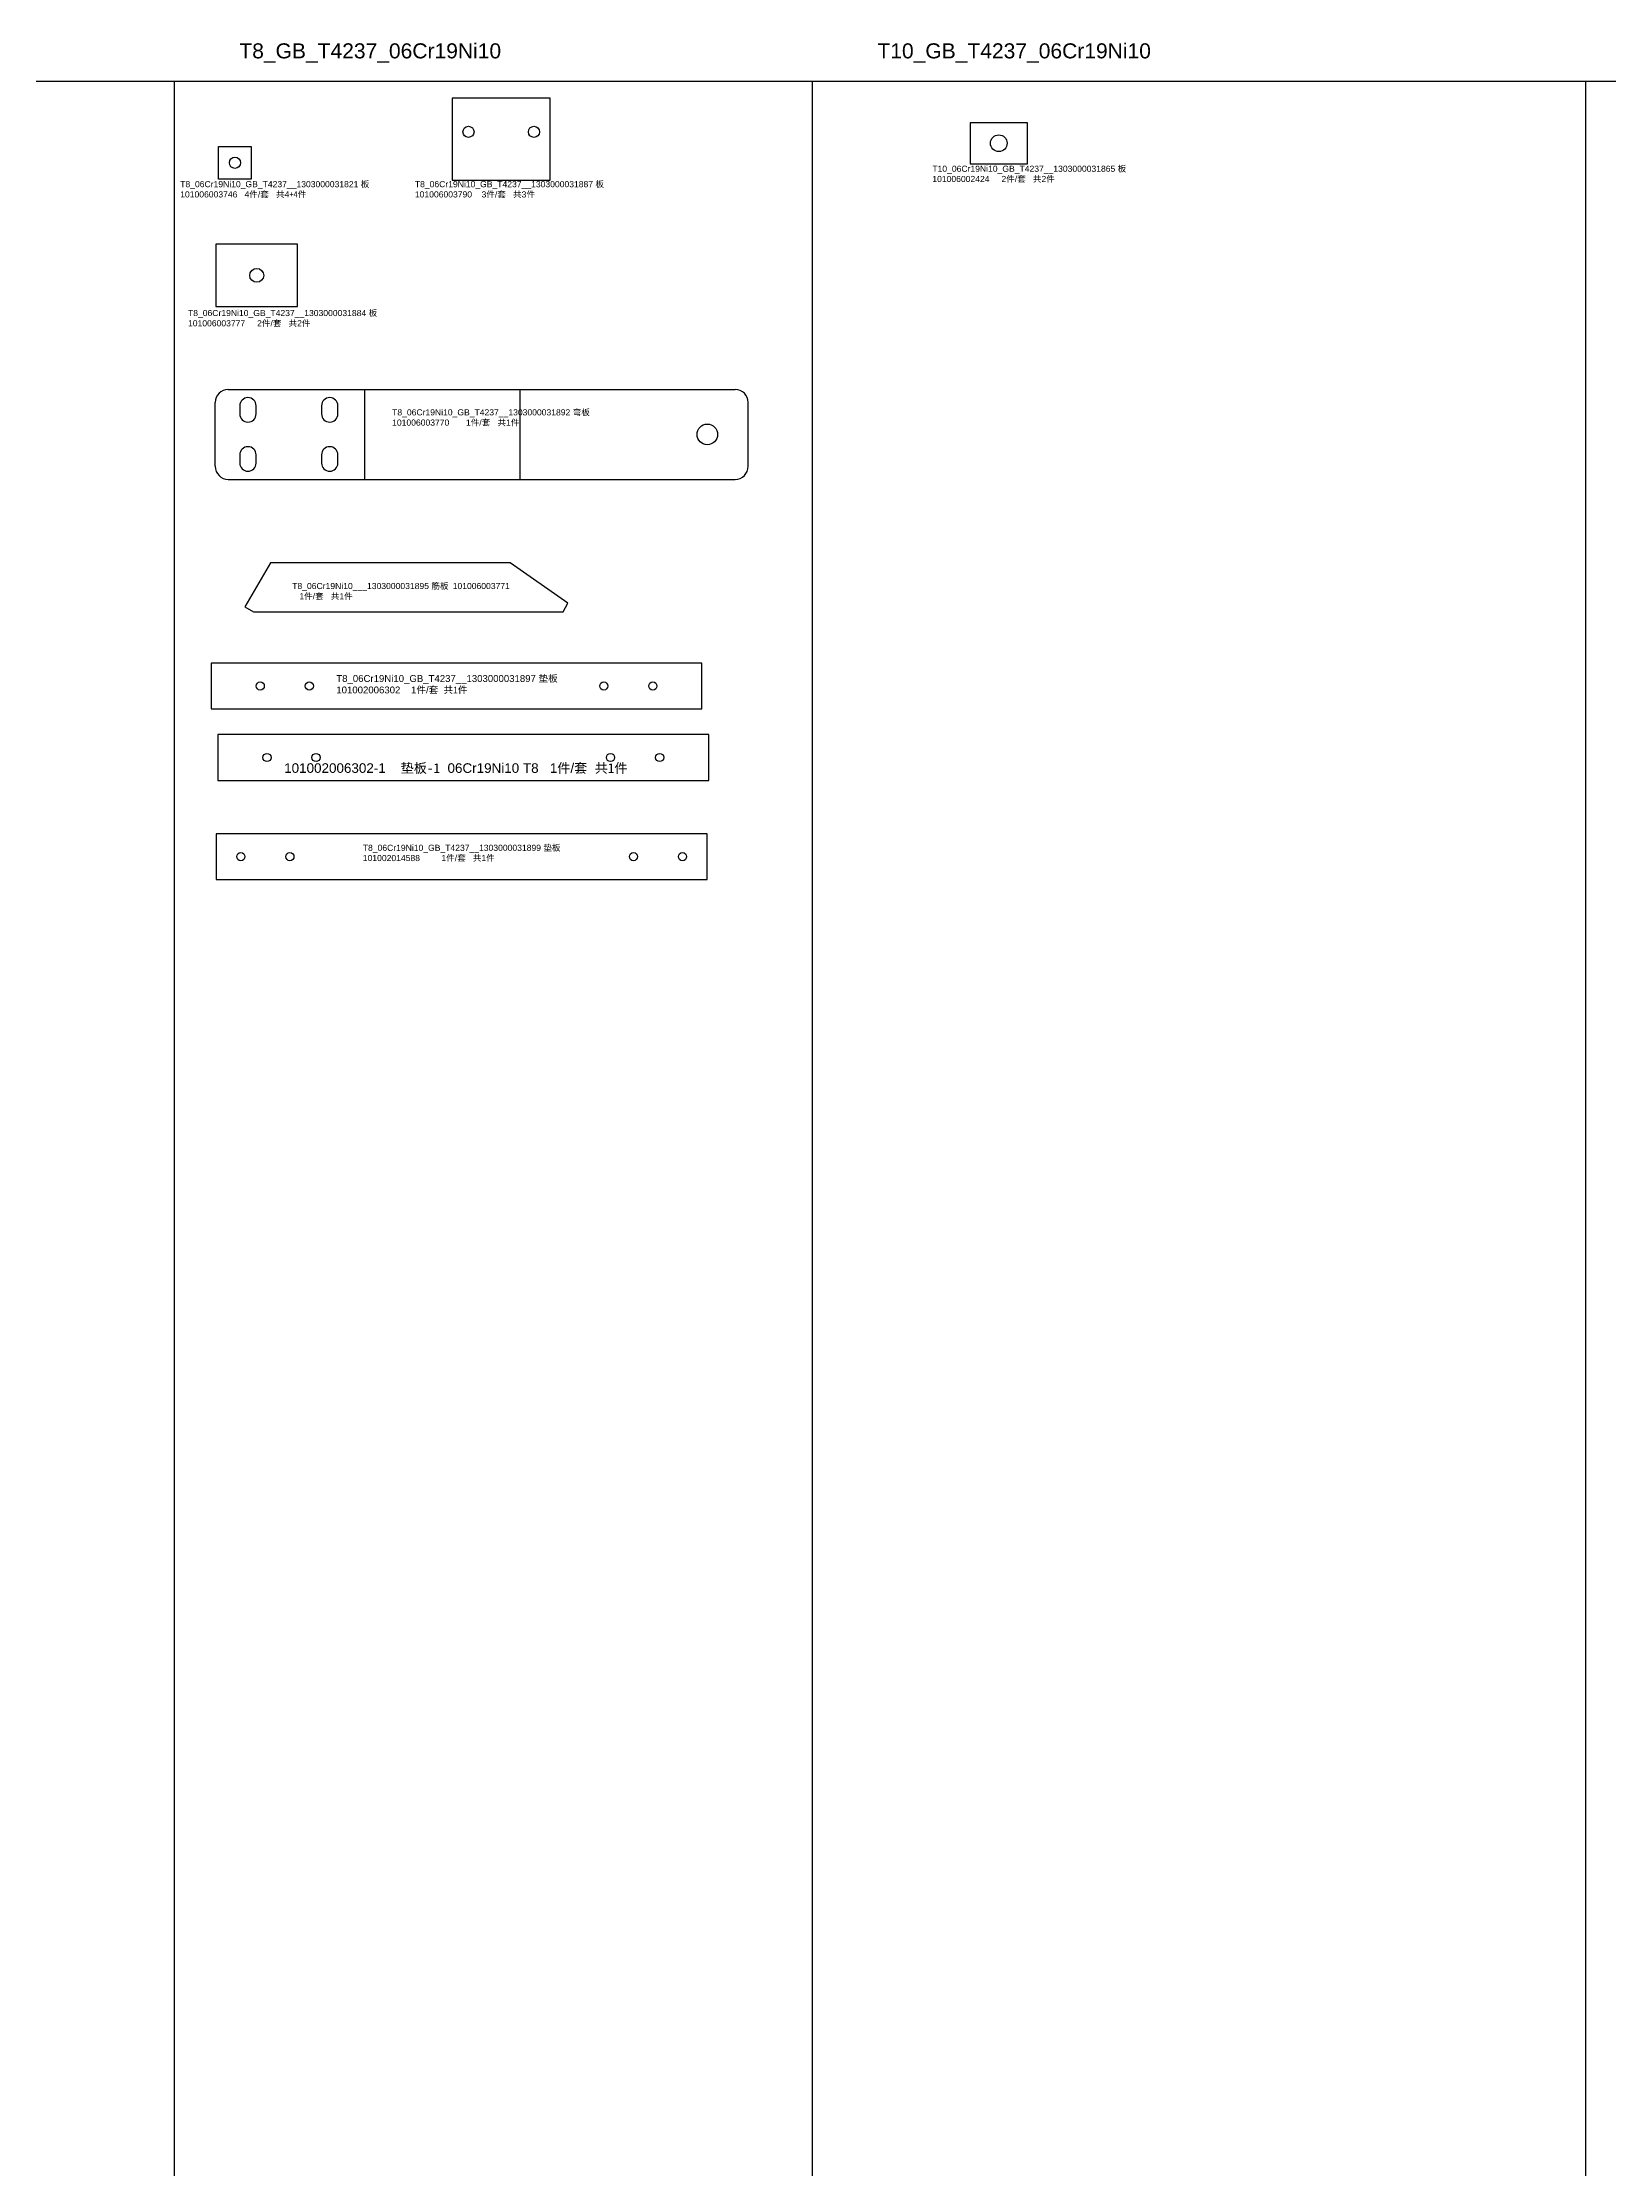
# Model space of a CAD drawing. Extents: x -9926 to 7440, y -3093 to 58.
# Drawn here: x 3338 to 4296, y -1242 to 58 of the extents above; entities that cross this region are included whole.
import ezdxf

# ---------------------------------------------------------------- set-up
doc = ezdxf.new("R2010")
doc.units = 0
doc.header["$MEASUREMENT"] = 0
doc.layers.get('0').update_dxf_attribs({"linetype": 'CONTINUOUS'})
doc.layers.add('粗实线', color=7, linetype='CONTINUOUS')
doc.styles.get("Standard").update_dxf_attribs({"font": 'arial.ttf'})

# ---------------------------------------------------------------- blocks, each defined once
blk = doc.blocks.new('101002006302')
at = {"color": 7, "linetype": 'CONTINUOUS'}
for p, q in [((15000.6, 2160.2), (15000.6, 2132.2)), ((15300.6, 2160.2), (15000.6, 2160.2)), ((15000.6, 2160.2), (15000.6, 2132.2)), ((15300.6, 2132.2), (15300.6, 2160.2)), ((15000.6, 2132.2), (15300.6, 2132.2))]:
    blk.add_line(p, q, dxfattribs=at)
for centre in [(15030.6, 2146.2), (15060.6, 2146.2), (15240.6, 2146.2), (15270.6, 2146.2)]:
    blk.add_circle(centre, 2.5, dxfattribs=at)
at = {"color": 3, "insert": (15077.1, 2152.9), "char_height": 4.2, "width": 141.018, "attachment_point": 1}
blk.add_mtext('T8_06Cr19Ni10_GB_T4237__1303000031897 {\\fSimSun|b0|i0|c134|p54;垫板 }101002006302    1{\\fSimSun|b0|i0|c134|p54;件}/{\\fSimSun|b0|i0|c134|p54;套}  {\\fSimSun|b0|i0|c134|p54;共1件}', dxfattribs=at)
blk = doc.blocks.new('101002006302-1')
at = {"color": 7, "linetype": 'CONTINUOUS'}
for p, q in [((15308.6, 2034.2), (15008.6, 2034.2)), ((15008.6, 2034.2), (15008.6, 2006.2)), ((15308.6, 2006.2), (15308.6, 2034.2)), ((15008.6, 2006.2), (15308.6, 2006.2))]:
    blk.add_line(p, q, dxfattribs=at)
for centre in [(15038.6, 2020.2), (15068.6, 2020.2), (15248.6, 2020.2), (15278.6, 2020.2)]:
    blk.add_circle(centre, 2.5, dxfattribs=at)
at = {"color": 3, "insert": (15049.1, 2016.7), "char_height": 5.88, "width": 215.906, "attachment_point": 1}
blk.add_mtext('101002006302-1    {\\fSimSun|b0|i0|c134|p54;垫板-1}  06Cr19Ni10 T8   1{\\fSimSun|b0|i0|c134|p54;件}/{\\fSimSun|b0|i0|c134|p54;套}  {\\fSimSun|b0|i0|c134|p54;共1件}', dxfattribs=at)

msp = doc.modelspace()

# ---------------------------------------------------------------- linework, layer by layer
at = {"color": 1}
for p, q in [((-9925.56189, 34.82289), (7440.09699, 34.82289)), ((3418.40386, 34.82289), (3418.40386, -2542.67956)), ((3808.45106, 34.82289), (3808.45106, -2542.67956)), ((4281.27808, 34.82289), (4281.27808, -2542.67956))]:
    msp.add_line(p, q, dxfattribs=at)
at = {"color": 6, "linetype": 'CONTINUOUS'}
for p, q in [((3535.04527, -208.7147), (3535.04527, -153.7147)), ((3630.06315, -208.7147), (3630.06315, -153.7147))]:
    msp.add_line(p, q, dxfattribs=at)
at = {"layer": '粗实线', "linetype": 'CONTINUOUS'}
for p, q in [((3588.36477, 24.30381), (3588.36477, -25.69619)), ((3648.36477, 24.30381), (3588.36477, 24.30381)), ((3648.36477, -25.69619), (3648.36477, 24.30381)), ((3905.05926, 9.32704), (3905.05926, -15.67296)), ((3940.05926, 9.32704), (3905.05926, 9.32704)), ((3940.05926, -15.67296), (3940.05926, 9.32704)), ((3445.60308, -5.1184), (3465.60308, -5.1184)), ((3445.60308, -25.1184), (3445.60308, -5.1184)), ((3465.60308, -5.1184), (3465.60308, -25.1184)), ((3465.60308, -25.1184), (3445.60308, -25.1184)), ((3588.36477, -25.69619), (3648.36477, -25.69619)), ((3905.05926, -15.67296), (3940.05926, -15.67296)), ((3443.92803, -64.96766), (3443.92803, -102.96766)), ((3493.92803, -64.96766), (3443.92803, -64.96766)), ((3493.92803, -102.96766), (3493.92803, -64.96766)), ((3443.92803, -102.96766), (3493.92803, -102.96766)), ((3451.54423, -153.7147), (3761.36591, -153.7147)), ((3443.54423, -200.7147), (3443.54423, -161.7147)), ((3458.54423, -163.7147), (3458.54423, -168.7147)), ((3468.54423, -168.7147), (3468.54423, -163.7147)), ((3508.54423, -163.7147), (3508.54423, -168.7147)), ((3518.54423, -168.7147), (3518.54423, -163.7147)), ((3769.36591, -200.7147), (3769.36591, -161.7147)), ((3458.54423, -193.7147), (3458.54423, -198.7147)), ((3468.54423, -198.7147), (3468.54423, -193.7147)), ((3508.54423, -193.7147), (3508.54423, -198.7147)), ((3518.54423, -198.7147), (3518.54423, -193.7147)), ((3451.54423, -208.7147), (3761.36591, -208.7147)), ((3477.31369, -259.70538), (3461.71369, -286.72537)), ((3623.81369, -259.70538), (3477.31369, -259.70538)), ((3659.19307, -284.47829), (3623.81369, -259.70538)), ((3656.17521, -289.70538), (3659.19307, -284.47829)), ((3461.71369, -286.72537), (3466.87521, -289.70538)), ((3466.87521, -289.70538), (3656.17521, -289.70538)), ((3744.20799, -425.37974), (3444.20799, -425.37974)), ((3444.20799, -425.37974), (3444.20799, -453.37974)), ((3744.20799, -453.37974), (3744.20799, -425.37974)), ((3444.20799, -453.37974), (3744.20799, -453.37974))]:
    msp.add_line(p, q, dxfattribs=at)
for centre, radius in [((3598.36477, 3.80381), 3.4), ((3638.36477, 3.80381), 3.4), ((3922.55926, -3.17296), 5.1), ((3455.60308, -15.1184), 3.4), ((3468.92803, -83.96766), 4.25), ((3744.36591, -181.2147), 6.3), ((3459.20799, -439.37974), 2.5), ((3489.20799, -439.37974), 2.5), ((3699.20799, -439.37974), 2.5), ((3729.20799, -439.37974), 2.5)]:
    msp.add_circle(centre, radius, dxfattribs=at)
for centre, radius, start, end in [((3451.54423, -161.7147), 8, 90, 180), ((3761.36591, -161.7147), 8, 360, 90), ((3463.54423, -163.7147), 5, 360, 180), ((3463.54423, -168.7147), 5, 180, 360), ((3513.54423, -163.7147), 5, 360, 180), ((3513.54423, -168.7147), 5, 180, 360), ((3463.54423, -193.7147), 5, 360, 180), ((3513.54423, -193.7147), 5, 360, 180), ((3451.54423, -200.7147), 8, 180, 270), ((3463.54423, -198.7147), 5, 180, 360), ((3513.54423, -198.7147), 5, 180, 360), ((3761.36591, -200.7147), 8, 270, 360)]:
    msp.add_arc(centre, radius, start, end, dxfattribs=at)

# ---------------------------------------------------------------- block references
at = {"color": 1}
for name, p in [('101002006302', (-11559.52492, -2481.26668)), ('101002006302-1', (-11563.3963, -2398.989))]:
    msp.add_blockref(name, p, dxfattribs=at)

# ---------------------------------------------------------------- texts
at = {"color": 1, "char_height": 9.2, "width": 161.3719509, "attachment_point": 1}
for s, insert in [('T8_GB_T4237_06Cr19Ni10', (3458.31584, 57.91844)), ('T10_GB_T4237_06Cr19Ni10', (3848.36304, 57.91844))]:
    msp.add_mtext(s, dxfattribs=dict(at, insert=insert))
at = {"color": 2, "char_height": 3.75, "width": 139.6446616, "attachment_point": 1}
for s, insert in [('T8_06Cr19Ni10_GB_T4237__1303000031821 {\\fSimSun|b0|i0|c134|p34;板 }101006003746   4{\\fSimSun|b0|i0|c134|p34;件}/{\\fSimSun|b0|i0|c134|p34;套}   {\\fSimSun|b0|i0|c134|p34;共}4{\\fSimSun|b0|i0|c134|p34;+4件}', (3422.15647, -26.31602)), ('T8_06Cr19Ni10_GB_T4237__1303000031887 {\\fSimSun|b0|i0|c134|p34;板 }101006003790    3{\\fSimSun|b0|i0|c134|p34;件}/{\\fSimSun|b0|i0|c134|p34;套}   {\\fSimSun|b0|i0|c134|p34;共}3{\\fSimSun|b0|i0|c134|p34;件}', (3565.6011, -26.31602)), ('T10_06Cr19Ni10_GB_T4237__1303000031865 {\\fSimSun|b0|i0|c134|p34;板 }101006002424     2{\\fSimSun|b0|i0|c134|p34;件}/{\\fSimSun|b0|i0|c134|p34;套}   {\\fSimSun|b0|i0|c134|p34;共}2{\\fSimSun|b0|i0|c134|p34;件}', (3881.9216, -16.89254)), ('T8_06Cr19Ni10_GB_T4237__1303000031884 {\\fSimSun|b0|i0|c134|p34;板 }101006003777     2{\\fSimSun|b0|i0|c134|p34;件}/{\\fSimSun|b0|i0|c134|p34;套}   {\\fSimSun|b0|i0|c134|p34;共}2{\\fSimSun|b0|i0|c134|p34;件}', (3426.92734, -105.11019)), ('T8_06Cr19Ni10_GB_T4237__1303000031892 {\\fSimSun|b0|i0|c134|p34;弯板 }101006003770       1{\\fSimSun|b0|i0|c134|p34;件}/{\\fSimSun|b0|i0|c134|p34;套}   {\\fSimSun|b0|i0|c134|p34;共}1{\\fSimSun|b0|i0|c134|p34;件}', (3551.6918, -165.84237)), ('T8_06Cr19Ni10___1303000031895 {\\fSimSun|b0|i0|c134|p34;筋板 }101006003771        1{\\fSimSun|b0|i0|c134|p34;件}/{\\fSimSun|b0|i0|c134|p34;套}   {\\fSimSun|b0|i0|c134|p34;共}1{\\fSimSun|b0|i0|c134|p34;件}', (3490.62716, -272.03443)), ('T8_06Cr19Ni10_GB_T4237__1303000031899 {\\fSimSun|b0|i0|c134|p34;垫板 }101002014588         1{\\fSimSun|b0|i0|c134|p34;件}/{\\fSimSun|b0|i0|c134|p34;套}   {\\fSimSun|b0|i0|c134|p34;共}1{\\fSimSun|b0|i0|c134|p34;件}', (3533.77584, -432.1143))]:
    msp.add_mtext(s, dxfattribs=dict(at, insert=insert))

doc.saveas('drawing.dxf')
